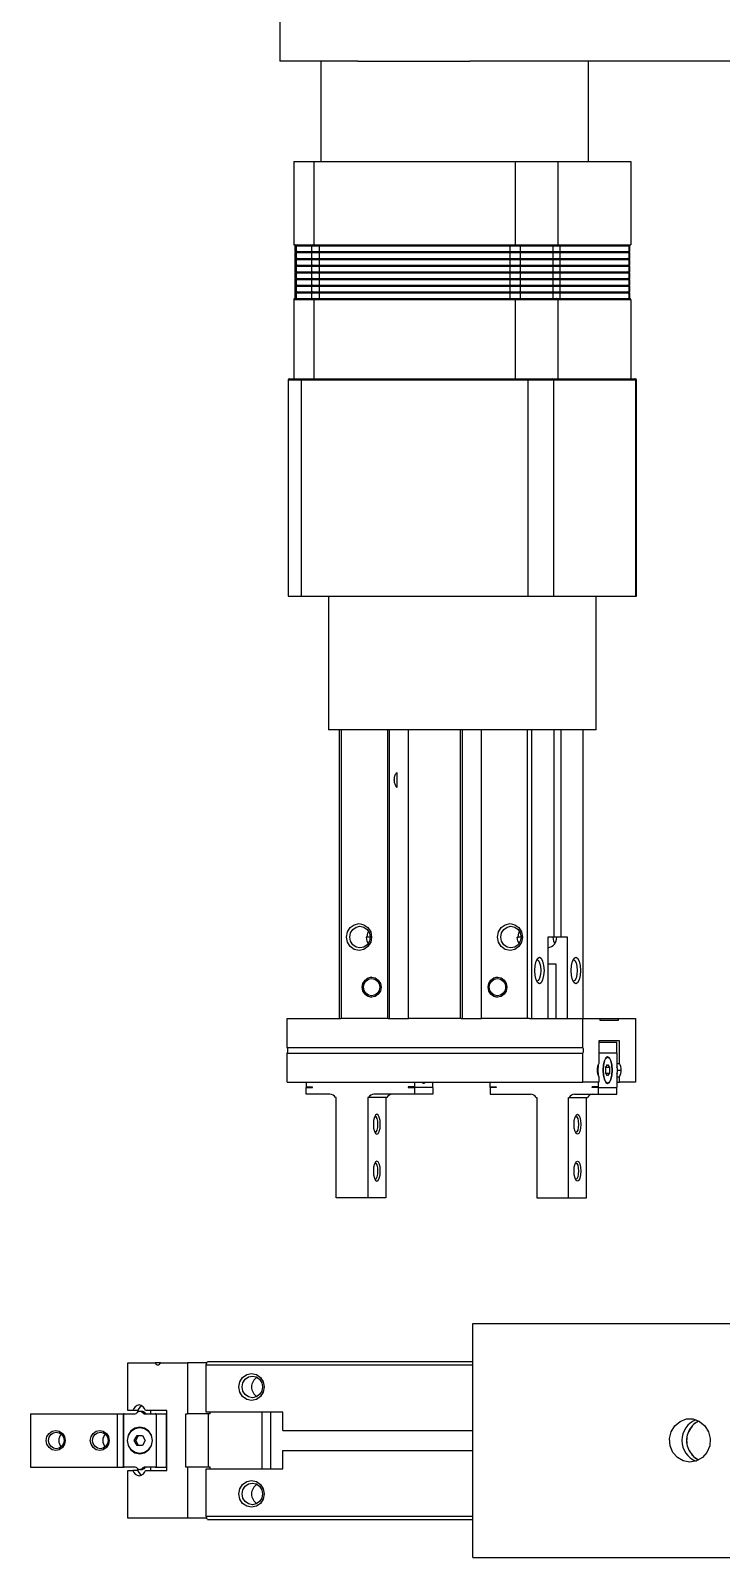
# Model space of a CAD drawing. Header units: millimetres. Extents: x 0 to 420, y 0 to 297.
# Drawn here: x 64.85 to 75.18, y 149.42 to 172.26 of the extents above; entities that cross this region are included whole.
import ezdxf

# ---------------------------------------------------------------- set-up
doc = ezdxf.new("R2010")
doc.units = ezdxf.units.MM

msp = doc.modelspace()

# ---------------------------------------------------------------- linework, layer by layer
at = {"color": 7, "linetype": 'Continuous', "lineweight": 25}
for p, q in [((68.571, 175.4), (68.571, 171.8)), ((69.74, 171.8), (68.571, 171.8)), ((69.186, 171.8), (69.186, 170.3)), ((69.74, 171.8), (71.413, 171.8)), ((82.182, 171.8), (71.413, 171.8)), ((73.186, 170.3), (73.186, 171.8)), ((68.781, 170.3), (68.781, 169.05)), ((68.781, 170.3), (69.081, 170.3)), ((69.081, 170.3), (69.081, 169.05)), ((69.081, 170.3), (70.112, 170.3)), ((70.112, 170.3), (70.931, 170.3)), ((70.931, 170.3), (72.09, 170.3)), ((72.09, 170.3), (72.09, 169.05)), ((72.09, 170.3), (72.73, 170.3)), ((72.73, 170.3), (72.73, 169.05)), ((72.73, 170.3), (73.82, 170.3)), ((73.82, 170.3), (73.82, 169.05)), ((68.781, 169.05), (69.081, 169.05)), ((68.797, 169.03), (68.797, 168.95)), ((69.046, 169.03), (68.816, 169.03)), ((68.816, 169.03), (68.816, 168.95)), ((69.159, 169.03), (69.046, 169.03)), ((69.046, 169.03), (69.046, 168.95)), ((69.081, 169.05), (72.09, 169.05)), ((72.012, 169.03), (69.159, 169.03)), ((69.159, 169.03), (69.159, 168.95)), ((72.165, 169.03), (72.012, 169.03)), ((72.012, 169.03), (72.012, 168.95)), ((72.09, 169.05), (72.73, 169.05)), ((72.165, 169.03), (72.165, 168.95)), ((72.655, 169.03), (72.165, 169.03)), ((72.655, 169.03), (72.655, 168.95)), ((72.759, 169.03), (72.655, 169.03)), ((72.73, 169.05), (73.82, 169.05)), ((72.759, 169.03), (72.759, 168.95)), ((73.791, 169.03), (72.759, 169.03)), ((73.791, 169.03), (73.791, 168.95)), ((73.803, 168.95), (73.803, 169.03)), ((68.797, 168.95), (68.816, 168.95)), ((68.797, 168.93), (68.797, 168.85)), ((68.797, 168.85), (68.816, 168.85)), ((68.797, 168.83), (68.797, 168.75)), ((68.816, 168.95), (69.046, 168.95)), ((69.046, 168.93), (68.816, 168.93)), ((68.816, 168.93), (68.816, 168.85)), ((68.816, 168.85), (69.046, 168.85)), ((69.046, 168.83), (68.816, 168.83)), ((68.816, 168.83), (68.816, 168.75)), ((69.046, 168.95), (69.159, 168.95)), ((69.046, 168.93), (69.046, 168.85)), ((69.159, 168.93), (69.046, 168.93)), ((69.046, 168.85), (69.159, 168.85)), ((69.046, 168.83), (69.046, 168.75)), ((69.159, 168.83), (69.046, 168.83)), ((69.159, 168.95), (72.012, 168.95)), ((72.012, 168.93), (69.159, 168.93)), ((69.159, 168.93), (69.159, 168.85)), ((69.159, 168.85), (72.012, 168.85)), ((69.159, 168.83), (69.159, 168.75)), ((72.012, 168.83), (69.159, 168.83)), ((72.012, 168.95), (72.165, 168.95)), ((72.012, 168.93), (72.012, 168.85)), ((72.165, 168.93), (72.012, 168.93)), ((72.012, 168.85), (72.165, 168.85)), ((72.012, 168.83), (72.012, 168.75)), ((72.165, 168.83), (72.012, 168.83)), ((72.165, 168.95), (72.655, 168.95)), ((72.655, 168.93), (72.165, 168.93)), ((72.165, 168.93), (72.165, 168.85)), ((72.165, 168.85), (72.655, 168.85)), ((72.165, 168.83), (72.165, 168.75)), ((72.655, 168.83), (72.165, 168.83)), ((72.655, 168.95), (72.759, 168.95)), ((72.655, 168.93), (72.655, 168.85)), ((72.759, 168.93), (72.655, 168.93)), ((72.655, 168.85), (72.759, 168.85)), ((72.655, 168.83), (72.655, 168.75)), ((72.759, 168.83), (72.655, 168.83)), ((72.759, 168.95), (73.791, 168.95)), ((72.759, 168.93), (72.759, 168.85)), ((73.791, 168.93), (72.759, 168.93)), ((72.759, 168.85), (73.791, 168.85)), ((72.759, 168.83), (72.759, 168.75)), ((73.791, 168.83), (72.759, 168.83)), ((73.791, 168.95), (73.803, 168.95)), ((73.791, 168.93), (73.791, 168.85)), ((73.791, 168.85), (73.803, 168.85)), ((73.791, 168.83), (73.791, 168.75)), ((73.803, 168.85), (73.803, 168.93)), ((73.803, 168.75), (73.803, 168.83)), ((68.797, 168.75), (68.816, 168.75)), ((68.797, 168.73), (68.797, 168.65)), ((68.797, 168.65), (68.816, 168.65)), ((68.797, 168.63), (68.797, 168.55)), ((68.797, 168.55), (68.816, 168.55)), ((68.797, 168.53), (68.797, 168.45)), ((68.816, 168.75), (69.046, 168.75)), ((69.046, 168.73), (68.816, 168.73)), ((68.816, 168.73), (68.816, 168.65)), ((68.816, 168.65), (69.046, 168.65)), ((69.046, 168.63), (68.816, 168.63)), ((68.816, 168.63), (68.816, 168.55)), ((68.816, 168.55), (69.046, 168.55)), ((69.046, 168.53), (68.816, 168.53)), ((68.816, 168.53), (68.816, 168.45)), ((69.046, 168.75), (69.159, 168.75)), ((69.159, 168.73), (69.046, 168.73)), ((69.046, 168.73), (69.046, 168.65)), ((69.046, 168.65), (69.159, 168.65)), ((69.159, 168.63), (69.046, 168.63)), ((69.046, 168.63), (69.046, 168.55)), ((69.046, 168.55), (69.159, 168.55)), ((69.159, 168.53), (69.046, 168.53)), ((69.046, 168.53), (69.046, 168.45)), ((69.159, 168.75), (72.012, 168.75)), ((72.012, 168.73), (69.159, 168.73)), ((69.159, 168.73), (69.159, 168.65)), ((69.159, 168.65), (72.012, 168.65)), ((69.159, 168.63), (69.159, 168.55)), ((72.012, 168.63), (69.159, 168.63)), ((69.159, 168.55), (72.012, 168.55)), ((72.012, 168.53), (69.159, 168.53)), ((69.159, 168.53), (69.159, 168.45)), ((72.012, 168.75), (72.165, 168.75)), ((72.165, 168.73), (72.012, 168.73)), ((72.012, 168.73), (72.012, 168.65)), ((72.012, 168.65), (72.165, 168.65)), ((72.012, 168.63), (72.012, 168.55)), ((72.165, 168.63), (72.012, 168.63)), ((72.012, 168.55), (72.165, 168.55)), ((72.165, 168.53), (72.012, 168.53)), ((72.012, 168.53), (72.012, 168.45)), ((72.165, 168.75), (72.655, 168.75)), ((72.655, 168.73), (72.165, 168.73)), ((72.165, 168.73), (72.165, 168.65)), ((72.165, 168.65), (72.655, 168.65)), ((72.655, 168.63), (72.165, 168.63)), ((72.165, 168.63), (72.165, 168.55)), ((72.165, 168.55), (72.655, 168.55)), ((72.655, 168.53), (72.165, 168.53)), ((72.165, 168.53), (72.165, 168.45)), ((72.655, 168.75), (72.759, 168.75)), ((72.655, 168.73), (72.655, 168.65)), ((72.759, 168.73), (72.655, 168.73)), ((72.655, 168.65), (72.759, 168.65)), ((72.655, 168.63), (72.655, 168.55)), ((72.759, 168.63), (72.655, 168.63)), ((72.655, 168.55), (72.759, 168.55)), ((72.655, 168.53), (72.655, 168.45)), ((72.759, 168.53), (72.655, 168.53)), ((72.759, 168.75), (73.791, 168.75)), ((72.759, 168.73), (72.759, 168.65)), ((73.791, 168.73), (72.759, 168.73)), ((72.759, 168.65), (73.791, 168.65)), ((72.759, 168.63), (72.759, 168.55)), ((73.791, 168.63), (72.759, 168.63)), ((72.759, 168.55), (73.791, 168.55)), ((72.759, 168.53), (72.759, 168.45)), ((73.791, 168.53), (72.759, 168.53)), ((73.791, 168.75), (73.803, 168.75)), ((73.791, 168.73), (73.791, 168.65)), ((73.791, 168.65), (73.803, 168.65)), ((73.791, 168.63), (73.791, 168.55)), ((73.791, 168.55), (73.803, 168.55)), ((73.791, 168.53), (73.791, 168.45)), ((73.803, 168.65), (73.803, 168.73)), ((73.803, 168.55), (73.803, 168.63)), ((73.803, 168.45), (73.803, 168.53)), ((68.797, 168.45), (68.816, 168.45)), ((68.797, 168.43), (68.797, 168.35)), ((68.797, 168.35), (68.816, 168.35)), ((68.797, 168.33), (68.797, 168.25)), ((68.816, 168.45), (69.046, 168.45)), ((69.046, 168.43), (68.816, 168.43)), ((68.816, 168.43), (68.816, 168.35)), ((68.816, 168.35), (69.046, 168.35)), ((69.046, 168.33), (68.816, 168.33)), ((68.816, 168.33), (68.816, 168.25)), ((69.046, 168.45), (69.159, 168.45)), ((69.046, 168.43), (69.046, 168.35)), ((69.159, 168.43), (69.046, 168.43)), ((69.046, 168.35), (69.159, 168.35)), ((69.046, 168.33), (69.046, 168.25)), ((69.159, 168.33), (69.046, 168.33)), ((69.159, 168.45), (72.012, 168.45)), ((69.159, 168.43), (69.159, 168.35)), ((72.012, 168.43), (69.159, 168.43)), ((69.159, 168.35), (72.012, 168.35)), ((72.012, 168.33), (69.159, 168.33)), ((69.159, 168.33), (69.159, 168.25)), ((72.012, 168.45), (72.165, 168.45)), ((72.012, 168.43), (72.012, 168.35)), ((72.165, 168.43), (72.012, 168.43)), ((72.012, 168.35), (72.165, 168.35)), ((72.012, 168.33), (72.012, 168.25)), ((72.165, 168.33), (72.012, 168.33)), ((72.165, 168.45), (72.655, 168.45)), ((72.655, 168.43), (72.165, 168.43)), ((72.165, 168.43), (72.165, 168.35)), ((72.165, 168.35), (72.655, 168.35)), ((72.165, 168.33), (72.165, 168.25)), ((72.655, 168.33), (72.165, 168.33)), ((72.655, 168.45), (72.759, 168.45)), ((72.655, 168.43), (72.655, 168.35)), ((72.759, 168.43), (72.655, 168.43)), ((72.655, 168.35), (72.759, 168.35)), ((72.655, 168.33), (72.655, 168.25)), ((72.759, 168.33), (72.655, 168.33)), ((72.759, 168.45), (73.791, 168.45)), ((72.759, 168.43), (72.759, 168.35)), ((73.791, 168.43), (72.759, 168.43)), ((72.759, 168.35), (73.791, 168.35)), ((72.759, 168.33), (72.759, 168.25)), ((73.791, 168.33), (72.759, 168.33)), ((73.791, 168.45), (73.803, 168.45)), ((73.791, 168.43), (73.791, 168.35)), ((73.791, 168.35), (73.803, 168.35)), ((73.791, 168.33), (73.791, 168.25)), ((73.803, 168.35), (73.803, 168.43)), ((73.803, 168.25), (73.803, 168.33)), ((69.081, 168.23), (68.781, 168.23)), ((68.781, 168.23), (68.781, 167.05)), ((68.797, 168.25), (68.816, 168.25)), ((68.816, 168.25), (69.046, 168.25)), ((69.046, 168.25), (69.159, 168.25)), ((72.09, 168.23), (69.081, 168.23)), ((69.081, 168.23), (69.081, 167.05)), ((69.159, 168.25), (72.012, 168.25)), ((72.012, 168.25), (72.165, 168.25)), ((72.73, 168.23), (72.09, 168.23)), ((72.09, 168.23), (72.09, 167.05)), ((72.165, 168.25), (72.655, 168.25)), ((72.655, 168.25), (72.759, 168.25)), ((72.73, 168.23), (72.73, 167.05)), ((73.82, 168.23), (72.73, 168.23)), ((72.759, 168.25), (73.791, 168.25)), ((73.791, 168.25), (73.803, 168.25)), ((73.82, 168.23), (73.82, 167.05)), ((68.695, 167.03), (68.695, 163.8)), ((68.715, 167.05), (68.9, 167.05)), ((68.893, 167.03), (68.893, 163.8)), ((72.278, 167.03), (68.893, 167.03)), ((68.9, 167.05), (69.069, 167.05)), ((69.069, 167.05), (69.081, 167.05)), ((69.081, 167.05), (72.09, 167.05)), ((72.09, 167.05), (72.116, 167.05)), ((72.116, 167.05), (72.285, 167.05)), ((72.278, 167.03), (72.278, 163.8)), ((72.662, 167.03), (72.278, 167.03)), ((72.285, 167.05), (72.643, 167.05)), ((72.643, 167.05), (72.705, 167.05)), ((72.662, 167.03), (72.662, 163.8)), ((73.888, 167.03), (72.662, 167.03)), ((72.705, 167.05), (72.73, 167.05)), ((72.73, 167.05), (73.82, 167.05)), ((73.82, 167.05), (73.869, 167.05)), ((73.869, 167.05), (73.886, 167.05)), ((73.888, 167.03), (73.888, 163.8)), ((73.906, 163.8), (73.906, 167.03)), ((68.695, 163.8), (68.893, 163.8)), ((68.893, 163.8), (72.278, 163.8)), ((69.3, 163.8), (69.3, 161.8)), ((72.278, 163.8), (72.662, 163.8)), ((72.662, 163.8), (73.888, 163.8)), ((73.3, 161.8), (73.3, 163.8)), ((73.888, 163.8), (73.906, 163.8)), ((73.212, 161.8), (69.3, 161.8)), ((69.464, 157.48), (69.464, 161.8)), ((69.494, 157.48), (69.494, 161.8)), ((70.185, 157.48), (70.185, 161.8)), ((70.212, 157.48), (70.212, 161.8)), ((70.495, 157.48), (70.495, 161.8)), ((71.276, 157.48), (71.276, 161.8)), ((71.303, 157.48), (71.303, 161.8)), ((71.586, 157.48), (71.586, 161.8)), ((72.277, 157.48), (72.277, 161.8)), ((72.341, 157.48), (72.341, 161.8)), ((72.675, 158.7), (72.675, 161.8)), ((72.777, 158.7), (72.777, 161.8)), ((73.11, 157.48), (73.11, 161.8)), ((73.3, 161.8), (73.212, 161.8)), ((70.321, 161.163), (70.321, 160.937)), ((69.877, 158.7), (69.862, 158.7)), ((69.923, 158.7), (69.877, 158.7)), ((72.119, 158.7), (72.134, 158.7)), ((72.179, 158.7), (72.134, 158.7)), ((72.675, 158.7), (72.581, 158.7)), ((72.581, 158.7), (72.581, 157.48)), ((72.777, 158.7), (72.675, 158.7)), ((72.871, 158.7), (72.777, 158.7)), ((72.871, 157.48), (72.871, 158.7)), ((72.581, 158.3), (72.701, 158.3)), ((72.701, 158.3), (72.701, 157.48)), ((68.683, 157.047), (68.683, 157.48)), ((68.683, 157.48), (69.482, 157.48)), ((69.494, 157.48), (69.482, 157.48)), ((70.185, 157.48), (69.494, 157.48)), ((70.192, 157.48), (70.185, 157.48)), ((70.192, 157.48), (70.495, 157.48)), ((71.276, 157.48), (70.495, 157.48)), ((71.283, 157.48), (71.276, 157.48)), ((71.283, 157.48), (71.586, 157.48)), ((72.277, 157.48), (71.586, 157.48)), ((72.303, 157.48), (72.277, 157.48)), ((72.303, 157.48), (73.102, 157.48)), ((73.102, 157.047), (73.102, 157.48)), ((73.102, 157.48), (73.361, 157.48)), ((73.361, 157.45), (73.361, 157.48)), ((73.361, 157.48), (73.633, 157.48)), ((73.633, 157.45), (73.361, 157.45)), ((73.633, 157.48), (73.633, 157.45)), ((73.633, 157.48), (73.892, 157.48)), ((73.892, 157.48), (73.892, 156.53)), ((73.65, 157.15), (73.344, 157.15)), ((73.344, 157.15), (73.344, 156.811)), ((73.344, 157.13), (73.61, 157.13)), ((73.61, 156.97), (73.61, 157.13)), ((73.65, 156.811), (73.65, 157.15)), ((68.683, 157.047), (73.102, 157.047)), ((68.683, 156.53), (68.683, 156.962)), ((68.683, 156.962), (73.102, 156.962)), ((73.102, 156.53), (73.102, 156.962)), ((73.344, 156.97), (73.61, 156.97)), ((73.473, 156.905), (73.458, 156.905)), ((73.61, 156.957), (73.61, 156.781)), ((73.337, 156.781), (73.337, 156.801)), ((73.448, 156.753), (73.473, 156.796)), ((73.448, 156.666), (73.448, 156.753)), ((73.448, 156.753), (73.499, 156.753)), ((73.473, 156.623), (73.448, 156.666)), ((73.448, 156.666), (73.499, 156.666)), ((73.473, 156.796), (73.499, 156.753)), ((73.499, 156.666), (73.473, 156.623)), ((73.499, 156.753), (73.499, 156.666)), ((73.61, 156.811), (73.65, 156.811)), ((73.621, 156.71), (73.678, 156.71)), ((68.683, 156.53), (73.102, 156.53)), ((68.965, 156.53), (68.965, 156.462)), ((68.965, 156.462), (69.059, 156.462)), ((68.965, 156.35), (68.965, 156.45)), ((68.965, 156.45), (69.059, 156.45)), ((69.059, 156.45), (69.059, 156.462)), ((70.587, 156.462), (70.493, 156.462)), ((70.493, 156.462), (70.493, 156.45)), ((70.493, 156.45), (70.587, 156.45)), ((70.587, 156.53), (70.587, 156.462)), ((70.587, 156.45), (70.587, 156.35)), ((70.859, 156.45), (70.587, 156.45)), ((70.708, 156.515), (70.723, 156.515)), ((70.859, 156.462), (70.859, 156.53)), ((70.859, 156.45), (70.859, 156.35)), ((71.715, 156.462), (71.715, 156.53)), ((71.715, 156.462), (71.809, 156.462)), ((71.715, 156.45), (71.715, 156.35)), ((71.809, 156.45), (71.715, 156.45)), ((71.809, 156.462), (71.809, 156.45)), ((73.344, 156.53), (73.102, 156.53)), ((73.337, 156.462), (73.243, 156.462)), ((73.243, 156.45), (73.243, 156.462)), ((73.337, 156.45), (73.243, 156.45)), ((73.337, 156.618), (73.337, 156.639)), ((73.337, 156.462), (73.337, 156.53)), ((73.337, 156.35), (73.337, 156.45)), ((73.337, 156.45), (73.61, 156.45)), ((73.344, 156.609), (73.344, 156.53)), ((73.458, 156.515), (73.473, 156.515)), ((73.61, 156.639), (73.61, 156.462)), ((73.61, 156.609), (73.65, 156.609)), ((73.61, 156.53), (73.65, 156.53)), ((73.61, 156.35), (73.61, 156.45)), ((73.65, 156.53), (73.65, 156.609)), ((73.892, 156.53), (73.65, 156.53)), ((69.322, 156.35), (68.965, 156.35)), ((69.416, 156.3), (69.404, 156.3)), ((69.416, 154.8), (69.416, 156.3)), ((69.899, 156.3), (69.886, 156.3)), ((69.886, 156.3), (69.886, 154.8)), ((70.171, 156.3), (69.899, 156.3)), ((70.587, 156.35), (69.98, 156.35)), ((70.159, 156.3), (70.159, 154.8)), ((70.859, 156.35), (70.587, 156.35)), ((71.715, 156.35), (72.322, 156.35)), ((72.403, 156.3), (72.416, 156.3)), ((72.416, 156.3), (72.416, 154.8)), ((72.886, 156.3), (72.899, 156.3)), ((72.886, 154.8), (72.886, 156.3)), ((72.899, 156.3), (73.171, 156.3)), ((72.98, 156.35), (73.337, 156.35)), ((73.158, 154.8), (73.158, 156.3)), ((73.337, 156.35), (73.61, 156.35)), ((69.886, 154.8), (69.416, 154.8)), ((70.159, 154.8), (69.886, 154.8)), ((72.416, 154.8), (72.886, 154.8)), ((72.886, 154.8), (73.158, 154.8)), ((71.459, 149.421), (71.459, 152.921)), ((71.459, 152.921), (75.691, 152.921)), ((66.3, 151.621), (66.3, 152.331)), ((66.3, 152.331), (66.706, 152.331)), ((66.786, 152.331), (66.706, 152.331)), ((66.786, 152.331), (67.193, 152.331)), ((67.193, 152.331), (67.193, 151.571)), ((67.482, 152.331), (67.193, 152.331)), ((67.472, 152.301), (67.482, 152.331)), ((67.482, 152.331), (67.489, 152.351)), ((67.489, 152.351), (71.459, 152.351)), ((67.472, 151.596), (67.472, 152.301)), ((67.472, 152.301), (71.459, 152.301)), ((64.845, 151.571), (64.845, 150.771)), ((64.845, 151.571), (66.139, 151.571)), ((66.139, 151.571), (66.139, 150.771)), ((66.139, 151.571), (66.233, 151.571)), ((66.233, 151.571), (66.233, 150.771)), ((66.233, 151.571), (66.245, 151.571)), ((66.233, 150.784), (66.233, 151.559)), ((66.245, 151.571), (66.411, 151.571)), ((66.374, 151.621), (66.3, 151.621)), ((66.449, 151.621), (66.374, 151.621)), ((66.512, 151.604), (66.478, 151.604)), ((66.522, 151.582), (66.556, 151.582)), ((66.544, 151.571), (66.71, 151.571)), ((66.883, 151.621), (66.564, 151.621)), ((66.71, 151.571), (66.722, 151.571)), ((66.722, 151.571), (66.722, 150.771)), ((66.722, 151.571), (66.872, 151.571)), ((66.872, 151.571), (66.872, 150.771)), ((66.872, 151.571), (66.883, 151.571)), ((66.883, 150.721), (66.883, 151.621)), ((67.165, 150.771), (67.165, 151.571)), ((67.165, 151.571), (67.193, 151.571)), ((67.533, 151.571), (67.193, 151.571)), ((68.619, 151.596), (67.472, 151.596)), ((67.505, 150.771), (67.505, 151.571)), ((67.533, 151.571), (67.533, 151.596)), ((68.305, 151.596), (68.305, 150.746)), ((68.437, 150.746), (68.437, 151.596)), ((68.619, 151.321), (68.619, 151.596)), ((65.931, 151.132), (65.931, 151.211)), ((66.396, 151.171), (66.437, 151.246)), ((66.418, 151.171), (66.459, 151.246)), ((66.437, 151.246), (66.518, 151.246)), ((66.44, 151.362), (66.487, 151.371)), ((66.496, 151.366), (66.478, 151.366)), ((66.496, 151.366), (66.534, 151.362)), ((66.518, 151.246), (66.559, 151.171)), ((68.619, 151.321), (71.459, 151.321)), ((66.437, 151.096), (66.396, 151.171)), ((66.418, 151.171), (66.396, 151.171)), ((66.459, 151.096), (66.418, 151.171)), ((66.518, 151.096), (66.437, 151.096)), ((66.487, 150.971), (66.44, 150.98)), ((66.478, 150.976), (66.496, 150.976)), ((66.534, 150.98), (66.496, 150.976)), ((66.559, 151.171), (66.518, 151.096)), ((68.619, 150.746), (68.619, 151.021)), ((68.619, 151.021), (71.459, 151.021)), ((64.845, 150.771), (66.139, 150.771)), ((66.139, 150.771), (66.233, 150.771)), ((66.233, 150.771), (66.245, 150.771)), ((66.411, 150.771), (66.245, 150.771)), ((66.3, 150.011), (66.3, 150.721)), ((66.3, 150.721), (66.374, 150.721)), ((66.449, 150.721), (66.374, 150.721)), ((66.478, 150.739), (66.512, 150.739)), ((66.522, 150.76), (66.556, 150.76)), ((66.71, 150.771), (66.544, 150.771)), ((66.564, 150.721), (66.883, 150.721)), ((66.71, 150.771), (66.722, 150.771)), ((66.722, 150.771), (66.872, 150.771)), ((66.872, 150.771), (66.883, 150.771)), ((67.193, 150.771), (67.165, 150.771)), ((67.533, 150.771), (67.193, 150.771)), ((67.193, 150.771), (67.193, 150.011)), ((67.472, 150.041), (67.472, 150.746)), ((67.472, 150.746), (68.619, 150.746)), ((67.533, 150.746), (67.533, 150.771)), ((67.482, 150.011), (67.472, 150.041)), ((67.472, 150.041), (71.459, 150.041)), ((67.193, 150.011), (66.3, 150.011)), ((67.482, 150.011), (67.193, 150.011)), ((67.489, 149.991), (67.482, 150.011)), ((67.489, 149.991), (71.459, 149.991)), ((71.459, 149.421), (75.691, 149.421))]:
    msp.add_line(p, q, dxfattribs=at)
at = {"color": 8, "linetype": 'Continuous', "lineweight": 25}
for p, q in [((68.816, 169.03), (68.797, 169.03)), ((73.803, 169.03), (73.791, 169.03)), ((68.816, 168.93), (68.797, 168.93)), ((68.816, 168.83), (68.797, 168.83)), ((73.803, 168.93), (73.791, 168.93)), ((73.803, 168.83), (73.791, 168.83)), ((68.816, 168.73), (68.797, 168.73)), ((68.816, 168.63), (68.797, 168.63)), ((68.816, 168.53), (68.797, 168.53)), ((73.803, 168.73), (73.791, 168.73)), ((73.803, 168.63), (73.791, 168.63)), ((73.803, 168.53), (73.791, 168.53)), ((68.816, 168.43), (68.797, 168.43)), ((68.816, 168.33), (68.797, 168.33)), ((73.803, 168.43), (73.791, 168.43)), ((73.803, 168.33), (73.791, 168.33)), ((68.893, 167.03), (68.695, 167.03)), ((73.906, 167.03), (73.888, 167.03)), ((73.334, 156.757), (73.322, 156.757)), ((73.334, 156.662), (73.322, 156.662)), ((73.337, 156.781), (73.328, 156.781)), ((73.337, 156.639), (73.328, 156.639))]:
    msp.add_line(p, q, dxfattribs=at)
at = {"color": 7, "linetype": 'Continuous', "lineweight": 25, "flags": 128}
for points in [[(69.159, 169.03), (69.159, 169.034), (69.159, 169.037), (69.16, 169.041), (69.161, 169.044), (69.162, 169.046), (69.163, 169.048), (69.164, 169.049), (69.166, 169.05)], [(72.012, 169.03), (72.012, 169.034), (72.013, 169.037), (72.013, 169.041), (72.014, 169.044), (72.015, 169.046), (72.016, 169.048), (72.018, 169.049), (72.019, 169.05)], [(72.165, 169.03), (72.165, 169.034), (72.164, 169.037), (72.164, 169.041), (72.163, 169.044), (72.161, 169.046), (72.16, 169.048), (72.158, 169.049), (72.157, 169.05)], [(72.655, 169.03), (72.655, 169.034), (72.655, 169.037), (72.654, 169.041), (72.653, 169.044), (72.652, 169.046), (72.65, 169.048), (72.648, 169.049), (72.647, 169.05)], [(69.159, 168.93), (69.159, 168.934), (69.159, 168.937), (69.16, 168.941), (69.161, 168.944), (69.162, 168.946), (69.163, 168.948), (69.164, 168.949), (69.166, 168.95)], [(69.159, 168.83), (69.159, 168.834), (69.159, 168.837), (69.16, 168.841), (69.161, 168.844), (69.162, 168.846), (69.163, 168.848), (69.164, 168.849), (69.166, 168.85)], [(72.012, 168.93), (72.012, 168.934), (72.013, 168.937), (72.013, 168.941), (72.014, 168.944), (72.015, 168.946), (72.016, 168.948), (72.018, 168.949), (72.019, 168.95)], [(72.012, 168.83), (72.012, 168.834), (72.013, 168.837), (72.013, 168.841), (72.014, 168.844), (72.015, 168.846), (72.016, 168.848), (72.018, 168.849), (72.019, 168.85)], [(72.165, 168.93), (72.165, 168.934), (72.164, 168.937), (72.164, 168.941), (72.163, 168.944), (72.161, 168.946), (72.16, 168.948), (72.158, 168.949), (72.157, 168.95)], [(72.165, 168.83), (72.165, 168.834), (72.164, 168.837), (72.164, 168.841), (72.163, 168.844), (72.161, 168.846), (72.16, 168.848), (72.158, 168.849), (72.157, 168.85)], [(72.655, 168.93), (72.655, 168.934), (72.655, 168.937), (72.654, 168.941), (72.653, 168.944), (72.652, 168.946), (72.65, 168.948), (72.648, 168.949), (72.647, 168.95)], [(72.655, 168.83), (72.655, 168.834), (72.655, 168.837), (72.654, 168.841), (72.653, 168.844), (72.652, 168.846), (72.65, 168.848), (72.648, 168.849), (72.647, 168.85)], [(69.159, 168.73), (69.159, 168.734), (69.159, 168.737), (69.16, 168.741), (69.161, 168.744), (69.162, 168.746), (69.163, 168.748), (69.164, 168.749), (69.166, 168.75)], [(69.159, 168.63), (69.159, 168.634), (69.159, 168.637), (69.16, 168.641), (69.161, 168.644), (69.162, 168.646), (69.163, 168.648), (69.164, 168.649), (69.166, 168.65)], [(69.159, 168.53), (69.159, 168.534), (69.159, 168.537), (69.16, 168.541), (69.161, 168.544), (69.162, 168.546), (69.163, 168.548), (69.164, 168.549), (69.166, 168.55)], [(72.012, 168.73), (72.012, 168.734), (72.013, 168.737), (72.013, 168.741), (72.014, 168.744), (72.015, 168.746), (72.016, 168.748), (72.018, 168.749), (72.019, 168.75)], [(72.012, 168.63), (72.012, 168.634), (72.013, 168.637), (72.013, 168.641), (72.014, 168.644), (72.015, 168.646), (72.016, 168.648), (72.018, 168.649), (72.019, 168.65)], [(72.012, 168.53), (72.012, 168.534), (72.013, 168.537), (72.013, 168.541), (72.014, 168.544), (72.015, 168.546), (72.016, 168.548), (72.018, 168.549), (72.019, 168.55)], [(72.165, 168.73), (72.165, 168.734), (72.164, 168.737), (72.164, 168.741), (72.163, 168.744), (72.161, 168.746), (72.16, 168.748), (72.158, 168.749), (72.157, 168.75)], [(72.165, 168.63), (72.165, 168.634), (72.164, 168.637), (72.164, 168.641), (72.163, 168.644), (72.161, 168.646), (72.16, 168.648), (72.158, 168.649), (72.157, 168.65)], [(72.165, 168.53), (72.165, 168.534), (72.164, 168.537), (72.164, 168.541), (72.163, 168.544), (72.161, 168.546), (72.16, 168.548), (72.158, 168.549), (72.157, 168.55)], [(72.655, 168.73), (72.655, 168.734), (72.655, 168.737), (72.654, 168.741), (72.653, 168.744), (72.652, 168.746), (72.65, 168.748), (72.648, 168.749), (72.647, 168.75)], [(72.655, 168.63), (72.655, 168.634), (72.655, 168.637), (72.654, 168.641), (72.653, 168.644), (72.652, 168.646), (72.65, 168.648), (72.648, 168.649), (72.647, 168.65)], [(72.655, 168.53), (72.655, 168.534), (72.655, 168.537), (72.654, 168.541), (72.653, 168.544), (72.652, 168.546), (72.65, 168.548), (72.648, 168.549), (72.647, 168.55)], [(69.159, 168.43), (69.159, 168.434), (69.159, 168.437), (69.16, 168.441), (69.161, 168.444), (69.162, 168.446), (69.163, 168.448), (69.164, 168.449), (69.166, 168.45)], [(69.159, 168.33), (69.159, 168.334), (69.159, 168.337), (69.16, 168.341), (69.161, 168.344), (69.162, 168.346), (69.163, 168.348), (69.164, 168.349), (69.166, 168.35)], [(72.012, 168.43), (72.012, 168.434), (72.013, 168.437), (72.013, 168.441), (72.014, 168.444), (72.015, 168.446), (72.016, 168.448), (72.018, 168.449), (72.019, 168.45)], [(72.012, 168.33), (72.012, 168.334), (72.013, 168.337), (72.013, 168.341), (72.014, 168.344), (72.015, 168.346), (72.016, 168.348), (72.018, 168.349), (72.019, 168.35)], [(72.165, 168.43), (72.165, 168.434), (72.164, 168.437), (72.164, 168.441), (72.163, 168.444), (72.161, 168.446), (72.16, 168.448), (72.158, 168.449), (72.157, 168.45)], [(72.165, 168.33), (72.165, 168.334), (72.164, 168.337), (72.164, 168.341), (72.163, 168.344), (72.161, 168.346), (72.16, 168.348), (72.158, 168.349), (72.157, 168.35)], [(72.655, 168.43), (72.655, 168.434), (72.655, 168.437), (72.654, 168.441), (72.653, 168.444), (72.652, 168.446), (72.65, 168.448), (72.648, 168.449), (72.647, 168.45)], [(72.655, 168.33), (72.655, 168.334), (72.655, 168.337), (72.654, 168.341), (72.653, 168.344), (72.652, 168.346), (72.65, 168.348), (72.648, 168.349), (72.647, 168.35)], [(68.893, 167.03), (68.893, 167.034), (68.894, 167.037), (68.894, 167.041), (68.895, 167.044), (68.896, 167.046), (68.897, 167.048), (68.899, 167.049), (68.9, 167.05)], [(72.278, 167.03), (72.278, 167.034), (72.279, 167.037), (72.279, 167.041), (72.28, 167.044), (72.281, 167.046), (72.282, 167.048), (72.284, 167.049), (72.285, 167.05)], [(69.945, 158.7), (69.931, 158.623), (69.89, 158.558), (69.829, 158.515), (69.757, 158.5), (69.685, 158.515), (69.624, 158.558), (69.584, 158.623), (69.569, 158.7), (69.584, 158.776), (69.624, 158.841), (69.685, 158.884), (69.757, 158.9), (69.829, 158.884), (69.89, 158.841), (69.931, 158.776), (69.945, 158.7)], [(69.923, 158.7), (69.911, 158.638), (69.878, 158.585), (69.829, 158.55), (69.77, 158.538), (69.712, 158.55), (69.662, 158.585), (69.629, 158.638), (69.618, 158.7), (69.629, 158.762), (69.662, 158.814), (69.712, 158.849), (69.77, 158.862), (69.829, 158.849), (69.878, 158.814), (69.911, 158.762), (69.923, 158.7)], [(69.877, 158.7), (69.889, 158.762), (69.9, 158.785)], [(72.202, 158.7), (72.188, 158.623), (72.147, 158.558), (72.086, 158.515), (72.014, 158.5), (71.942, 158.515), (71.881, 158.558), (71.84, 158.623), (71.826, 158.7), (71.84, 158.776), (71.881, 158.841), (71.942, 158.884), (72.014, 158.9), (72.086, 158.884), (72.147, 158.841), (72.188, 158.776), (72.202, 158.7)], [(72.179, 158.7), (72.168, 158.638), (72.135, 158.585), (72.085, 158.55), (72.027, 158.538), (71.969, 158.55), (71.919, 158.585), (71.886, 158.638), (71.875, 158.7), (71.886, 158.762), (71.919, 158.814), (71.969, 158.849), (72.027, 158.862), (72.085, 158.849), (72.135, 158.814), (72.168, 158.762), (72.179, 158.7)], [(72.134, 158.7), (72.145, 158.762), (72.157, 158.785)], [(69.862, 158.7), (69.873, 158.638), (69.892, 158.603)], [(72.149, 158.603), (72.13, 158.638), (72.119, 158.7)], [(72.652, 158.7), (72.663, 158.638), (72.682, 158.603)], [(72.454, 158.4), (72.48, 158.384), (72.502, 158.341), (72.517, 158.276), (72.522, 158.2), (72.517, 158.123), (72.502, 158.058), (72.48, 158.015), (72.454, 158), (72.428, 158.015), (72.406, 158.058), (72.391, 158.123), (72.386, 158.2), (72.391, 158.276), (72.406, 158.341), (72.428, 158.384), (72.454, 158.4)], [(72.414, 158.361), (72.418, 158.362), (72.439, 158.349), (72.457, 158.314), (72.469, 158.262), (72.473, 158.2), (72.469, 158.138), (72.457, 158.085), (72.439, 158.05), (72.418, 158.038), (72.414, 158.038)], [(72.998, 158.4), (73.024, 158.384), (73.046, 158.341), (73.061, 158.276), (73.066, 158.2), (73.061, 158.123), (73.046, 158.058), (73.024, 158.015), (72.998, 158), (72.972, 158.015), (72.95, 158.058), (72.935, 158.123), (72.93, 158.2), (72.935, 158.276), (72.95, 158.341), (72.972, 158.384), (72.998, 158.4)], [(72.958, 158.361), (72.962, 158.362), (72.984, 158.349), (73.001, 158.314), (73.013, 158.262), (73.018, 158.2), (73.013, 158.138), (73.001, 158.085), (72.984, 158.05), (72.962, 158.038), (72.958, 158.038)], [(69.945, 157.8), (69.891, 157.811), (69.846, 157.844), (69.815, 157.892), (69.804, 157.95), (69.815, 158.007), (69.846, 158.056), (69.891, 158.088), (69.945, 158.1), (69.999, 158.088), (70.045, 158.056), (70.076, 158.007), (70.086, 157.95), (70.076, 157.892), (70.045, 157.844), (69.999, 157.811), (69.945, 157.8)], [(69.945, 157.82), (69.899, 157.83), (69.859, 157.858), (69.832, 157.9), (69.823, 157.95), (69.832, 157.999), (69.859, 158.042), (69.899, 158.07), (69.945, 158.08), (69.992, 158.07), (70.032, 158.042), (70.058, 157.999), (70.068, 157.95), (70.058, 157.9), (70.032, 157.858), (69.992, 157.83), (69.945, 157.82)], [(71.826, 157.8), (71.772, 157.811), (71.726, 157.844), (71.696, 157.892), (71.685, 157.95), (71.696, 158.007), (71.726, 158.056), (71.772, 158.088), (71.826, 158.1), (71.88, 158.088), (71.926, 158.056), (71.956, 158.007), (71.967, 157.95), (71.956, 157.892), (71.926, 157.844), (71.88, 157.811), (71.826, 157.8)], [(71.826, 157.82), (71.779, 157.83), (71.74, 157.858), (71.713, 157.9), (71.704, 157.95), (71.713, 157.999), (71.74, 158.042), (71.779, 158.07), (71.826, 158.08), (71.873, 158.07), (71.912, 158.042), (71.939, 157.999), (71.948, 157.95), (71.939, 157.9), (71.912, 157.858), (71.873, 157.83), (71.826, 157.82)], [(73.542, 156.71), (73.536, 156.786), (73.522, 156.851), (73.499, 156.894), (73.473, 156.91), (73.447, 156.894), (73.425, 156.851), (73.411, 156.786), (73.405, 156.71), (73.411, 156.633), (73.425, 156.568), (73.447, 156.525), (73.473, 156.51), (73.499, 156.525), (73.522, 156.568), (73.536, 156.633), (73.542, 156.71)], [(73.54, 156.71), (73.535, 156.635), (73.52, 156.572), (73.499, 156.53), (73.473, 156.515), (73.448, 156.53), (73.427, 156.572), (73.412, 156.635), (73.407, 156.71), (73.412, 156.784), (73.427, 156.848), (73.448, 156.89), (73.473, 156.905), (73.499, 156.89), (73.52, 156.848), (73.535, 156.784), (73.54, 156.71)], [(73.605, 156.97), (73.606, 156.969), (73.607, 156.969), (73.608, 156.968), (73.608, 156.966), (73.609, 156.964), (73.609, 156.962), (73.609, 156.96), (73.61, 156.957)], [(68.965, 156.462), (68.965, 156.46), (68.965, 156.457), (68.966, 156.455), (68.966, 156.453), (68.967, 156.452), (68.967, 156.451), (68.968, 156.45), (68.969, 156.45)], [(70.493, 156.462), (70.493, 156.46), (70.493, 156.457), (70.494, 156.455), (70.494, 156.453), (70.495, 156.452), (70.495, 156.451), (70.496, 156.45), (70.497, 156.45)], [(70.587, 156.462), (70.587, 156.46), (70.587, 156.457), (70.588, 156.455), (70.588, 156.453), (70.589, 156.452), (70.59, 156.451), (70.59, 156.45), (70.591, 156.45)], [(70.753, 156.53), (70.749, 156.525), (70.723, 156.51), (70.697, 156.525), (70.693, 156.53)], [(70.697, 156.53), (70.698, 156.53), (70.723, 156.515), (70.748, 156.53), (70.749, 156.53)], [(70.855, 156.45), (70.856, 156.45), (70.856, 156.451), (70.857, 156.452), (70.858, 156.453), (70.858, 156.455), (70.859, 156.457), (70.859, 156.46), (70.859, 156.462)], [(71.72, 156.45), (71.719, 156.45), (71.718, 156.451), (71.717, 156.452), (71.717, 156.453), (71.716, 156.455), (71.716, 156.457), (71.715, 156.46), (71.715, 156.462)], [(73.248, 156.45), (73.247, 156.45), (73.246, 156.451), (73.245, 156.452), (73.245, 156.453), (73.244, 156.455), (73.244, 156.457), (73.243, 156.46), (73.243, 156.462)], [(73.342, 156.45), (73.341, 156.45), (73.34, 156.451), (73.339, 156.452), (73.339, 156.453), (73.338, 156.455), (73.338, 156.457), (73.337, 156.46), (73.337, 156.462)], [(73.61, 156.462), (73.609, 156.46), (73.609, 156.457), (73.609, 156.455), (73.608, 156.453), (73.608, 156.452), (73.607, 156.451), (73.606, 156.45), (73.605, 156.45)], [(69.971, 155.9), (69.975, 155.842), (69.986, 155.794), (70.003, 155.761), (70.022, 155.75), (70.042, 155.761), (70.059, 155.794), (70.07, 155.842), (70.074, 155.9), (70.07, 155.957), (70.059, 156.006), (70.042, 156.038), (70.022, 156.05), (70.003, 156.038), (69.986, 156.006), (69.975, 155.957), (69.971, 155.9)], [(69.993, 155.777), (69.997, 155.777), (70.013, 155.786), (70.027, 155.813), (70.036, 155.853), (70.039, 155.9), (70.036, 155.947), (70.027, 155.987), (70.013, 156.013), (69.997, 156.023), (69.993, 156.022)], [(73.073, 155.9), (73.069, 155.842), (73.058, 155.794), (73.042, 155.761), (73.022, 155.75), (73.003, 155.761), (72.986, 155.794), (72.975, 155.842), (72.971, 155.9), (72.975, 155.957), (72.986, 156.006), (73.003, 156.038), (73.022, 156.05), (73.042, 156.038), (73.058, 156.006), (73.069, 155.957), (73.073, 155.9)], [(72.993, 156.022), (72.997, 156.023), (73.013, 156.013), (73.026, 155.987), (73.035, 155.947), (73.039, 155.9)], [(73.039, 155.9), (73.035, 155.853), (73.026, 155.813), (73.013, 155.786), (72.997, 155.777), (72.993, 155.777)], [(69.971, 155.2), (69.975, 155.142), (69.986, 155.094), (70.003, 155.061), (70.022, 155.05), (70.042, 155.061), (70.059, 155.094), (70.07, 155.142), (70.074, 155.2), (70.07, 155.257), (70.059, 155.306), (70.042, 155.338), (70.022, 155.35), (70.003, 155.338), (69.986, 155.306), (69.975, 155.257), (69.971, 155.2)], [(69.993, 155.077), (69.997, 155.077), (70.013, 155.086), (70.027, 155.113), (70.036, 155.153), (70.039, 155.2), (70.036, 155.247), (70.027, 155.287), (70.013, 155.313), (69.997, 155.323), (69.993, 155.322)], [(73.073, 155.2), (73.069, 155.142), (73.058, 155.094), (73.042, 155.061), (73.022, 155.05), (73.003, 155.061), (72.986, 155.094), (72.975, 155.142), (72.971, 155.2), (72.975, 155.257), (72.986, 155.306), (73.003, 155.338), (73.022, 155.35), (73.042, 155.338), (73.058, 155.306), (73.069, 155.257), (73.073, 155.2)], [(72.993, 155.322), (72.997, 155.323), (73.013, 155.313), (73.026, 155.287), (73.035, 155.247), (73.039, 155.2)], [(73.039, 155.2), (73.035, 155.153), (73.026, 155.113), (73.013, 155.086), (72.997, 155.077), (72.993, 155.077)], [(68.337, 151.971), (68.323, 151.895), (68.282, 151.83), (68.221, 151.786), (68.149, 151.771), (68.077, 151.786), (68.016, 151.83), (67.975, 151.895), (67.961, 151.971), (67.975, 152.048), (68.016, 152.113), (68.077, 152.156), (68.149, 152.171), (68.221, 152.156), (68.282, 152.113), (68.323, 152.048), (68.337, 151.971)], [(68.315, 151.971), (68.303, 151.909), (68.27, 151.857), (68.22, 151.821), (68.162, 151.809), (68.104, 151.821), (68.054, 151.857), (68.021, 151.909), (68.01, 151.971), (68.021, 152.033), (68.054, 152.086), (68.104, 152.121), (68.162, 152.133), (68.22, 152.121), (68.27, 152.086), (68.303, 152.033), (68.315, 151.971)], [(74.703, 150.846), (74.604, 150.864), (74.516, 150.915), (74.447, 150.993), (74.407, 151.091), (74.399, 151.198), (74.423, 151.302), (74.478, 151.391), (74.558, 151.457), (74.653, 151.492), (74.754, 151.492), (74.849, 151.457), (74.928, 151.391), (74.983, 151.302), (75.008, 151.198), (75, 151.091), (74.959, 150.993), (74.891, 150.915), (74.803, 150.864), (74.703, 150.846)], [(65.221, 151.021), (65.167, 151.033), (65.121, 151.065), (65.091, 151.114), (65.08, 151.171), (65.091, 151.229), (65.121, 151.277), (65.167, 151.31), (65.221, 151.321), (65.275, 151.31), (65.321, 151.277), (65.351, 151.229), (65.362, 151.171), (65.351, 151.114), (65.321, 151.065), (65.275, 151.033), (65.221, 151.021)], [(65.23, 151.048), (65.186, 151.058), (65.149, 151.084), (65.124, 151.124), (65.115, 151.171), (65.124, 151.218), (65.149, 151.258), (65.186, 151.285), (65.23, 151.294), (65.275, 151.285), (65.312, 151.258), (65.337, 151.218), (65.346, 151.171), (65.337, 151.124), (65.312, 151.084), (65.275, 151.058), (65.23, 151.048)], [(65.879, 151.021), (65.825, 151.033), (65.78, 151.065), (65.749, 151.114), (65.738, 151.171), (65.749, 151.229), (65.78, 151.277), (65.825, 151.31), (65.879, 151.321), (65.933, 151.31), (65.979, 151.277), (66.01, 151.229), (66.02, 151.171), (66.01, 151.114), (65.979, 151.065), (65.933, 151.033), (65.879, 151.021)], [(65.889, 151.048), (65.844, 151.058), (65.807, 151.084), (65.782, 151.124), (65.773, 151.171), (65.782, 151.218), (65.807, 151.258), (65.844, 151.285), (65.889, 151.294), (65.933, 151.285), (65.97, 151.258), (65.995, 151.218), (66.004, 151.171), (65.995, 151.124), (65.97, 151.084), (65.933, 151.058), (65.889, 151.048)], [(66.478, 150.971), (66.55, 150.986), (66.611, 151.03), (66.651, 151.095), (66.666, 151.171), (66.651, 151.248), (66.611, 151.313), (66.55, 151.356), (66.478, 151.371), (66.406, 151.356), (66.345, 151.313), (66.304, 151.248), (66.29, 151.171), (66.304, 151.095), (66.345, 151.03), (66.406, 150.986), (66.478, 150.971)], [(66.478, 150.976), (66.407, 150.991), (66.348, 151.033), (66.308, 151.097), (66.294, 151.171), (66.308, 151.246), (66.348, 151.309), (66.407, 151.351), (66.478, 151.366), (66.548, 151.351), (66.607, 151.309), (66.647, 151.246), (66.661, 151.171), (66.647, 151.097), (66.607, 151.033), (66.548, 150.991), (66.478, 150.976)], [(68.337, 150.371), (68.323, 150.295), (68.282, 150.23), (68.221, 150.186), (68.149, 150.171), (68.077, 150.186), (68.016, 150.23), (67.975, 150.295), (67.961, 150.371), (67.975, 150.448), (68.016, 150.513), (68.077, 150.556), (68.149, 150.571), (68.221, 150.556), (68.282, 150.513), (68.323, 150.448), (68.337, 150.371)], [(68.315, 150.371), (68.303, 150.309), (68.27, 150.257), (68.22, 150.221), (68.162, 150.209), (68.104, 150.221), (68.054, 150.257), (68.021, 150.309), (68.01, 150.371), (68.021, 150.433), (68.054, 150.486), (68.104, 150.521), (68.162, 150.533), (68.22, 150.521), (68.27, 150.486), (68.303, 150.433), (68.315, 150.371)]]:
    msp.add_lwpolyline(points, dxfattribs=at)
at = {"color": 7, "linetype": 'Continuous', "lineweight": 25}
for centre, radius, start, end in [((68.817, 169.03), 0.02, 90, 180), ((68.835, 169.031), 0.0191, 92.9775, 182.6961), ((69.065, 169.031), 0.0191, 92.9775, 182.6961), ((72.739, 169.03), 0.0194, 358.2914, 88.1829), ((73.772, 169.03), 0.0194, 358.2914, 88.1829), ((73.783, 169.03), 0.02, 0, 90), ((68.817, 168.93), 0.02, 90, 180), ((68.817, 168.83), 0.02, 90, 180), ((68.835, 168.931), 0.0191, 92.9775, 182.6961), ((68.835, 168.831), 0.0191, 92.9775, 182.6961), ((69.065, 168.931), 0.0191, 92.9775, 182.6961), ((69.065, 168.831), 0.0191, 92.9775, 182.6961), ((72.739, 168.93), 0.0194, 358.2914, 88.1829), ((72.739, 168.83), 0.0194, 358.2914, 88.1829), ((73.772, 168.93), 0.0194, 358.2914, 88.1829), ((73.772, 168.83), 0.0194, 358.2914, 88.1829), ((73.783, 168.93), 0.02, 0, 90), ((73.783, 168.83), 0.02, 0, 90), ((68.817, 168.73), 0.02, 90, 180), ((68.817, 168.63), 0.02, 90, 180), ((68.817, 168.53), 0.02, 90, 180), ((68.835, 168.731), 0.0191, 92.9775, 182.6961), ((68.835, 168.631), 0.0191, 92.9775, 182.6961), ((68.835, 168.531), 0.0191, 92.9775, 182.6961), ((69.065, 168.731), 0.0191, 92.9775, 182.6961), ((69.065, 168.631), 0.0191, 92.9775, 182.6961), ((69.065, 168.531), 0.0191, 92.9775, 182.6961), ((72.739, 168.73), 0.0194, 358.2914, 88.1829), ((72.739, 168.63), 0.0194, 358.2914, 88.1829), ((72.739, 168.53), 0.0194, 358.2914, 88.1829), ((73.772, 168.73), 0.0194, 358.2914, 88.1829), ((73.772, 168.63), 0.0194, 358.2914, 88.1829), ((73.772, 168.53), 0.0194, 358.2914, 88.1829), ((73.783, 168.73), 0.02, 0, 90), ((73.783, 168.63), 0.02, 0, 90), ((73.783, 168.53), 0.02, 0, 90), ((68.817, 168.43), 0.02, 90, 180), ((68.817, 168.33), 0.02, 90, 180), ((68.835, 168.431), 0.0191, 92.9775, 182.6961), ((68.835, 168.331), 0.0191, 92.9775, 182.6961), ((69.065, 168.431), 0.0191, 92.9775, 182.6961), ((69.065, 168.331), 0.0191, 92.9775, 182.6961), ((72.739, 168.43), 0.0194, 358.2914, 88.1829), ((72.739, 168.33), 0.0194, 358.2914, 88.1829), ((73.772, 168.43), 0.0194, 358.2914, 88.1829), ((73.772, 168.33), 0.0194, 358.2914, 88.1829), ((73.783, 168.43), 0.02, 0, 90), ((73.783, 168.33), 0.02, 0, 90), ((68.715, 167.03), 0.02, 90, 180), ((72.643, 167.03), 0.0194, 358.2914, 88.1829), ((73.868, 167.03), 0.0194, 358.2914, 88.1829), ((73.886, 167.03), 0.02, 0, 90), ((72.554, 158.695), 0.159, 279.8871, 1.5322), ((69.96, 157.95), 0.15, 94.2174, 265.7826), ((71.84, 157.95), 0.15, 94.2174, 265.7826), ((68.607, 157.005), 0.0867, 330.6588, 29.3412), ((73.027, 157.005), 0.0867, 330.6588, 29.3412), ((73.502, 156.713), 0.186, 148.3916, 181.0885), ((73.502, 156.706), 0.186, 178.9115, 211.6084), ((73.477, 156.71), 0.151, 161.7192, 198.2808), ((73.269, 156.779), 0.068, 340.9978, 1.2894), ((73.269, 156.64), 0.068, 358.7106, 19.0022), ((73.678, 156.779), 0.068, 178.7106, 199.0022), ((73.678, 156.64), 0.068, 160.9978, 181.2894), ((73.47, 156.71), 0.151, 341.7192, 18.2808), ((73.492, 156.713), 0.186, 358.9115, 31.6084), ((73.492, 156.706), 0.186, 328.3916, 1.0885), ((69.321, 156.256), 0.0932, 27.615, 89.2859), ((69.982, 156.256), 0.0932, 90.7141, 152.385), ((70.254, 156.256), 0.0932, 90.7141, 152.385), ((72.321, 156.256), 0.0932, 27.615, 89.2859), ((72.981, 156.256), 0.0932, 90.7141, 152.385), ((73.253, 156.256), 0.0932, 90.7141, 152.385), ((66.746, 152.343), 0.0416, 196.3038, 343.6962), ((68.315, 151.971), 0.166, 119.9044, 240.0956), ((66.491, 151.58), 0.124, 100.2522, 160.6537), ((66.546, 151.596), 0.1, 112.3933, 181.3888), ((66.447, 151.58), 0.124, 19.3463, 79.7478), ((66.245, 151.559), 0.0121, 91.8171, 181.7086), ((66.411, 151.6), 0.0287, 270.4256, 321.5054), ((66.478, 151.547), 0.0566, 38.2436, 141.7564), ((66.511, 151.546), 0.0574, 38.4946, 89.5744), ((66.545, 151.6), 0.0287, 218.4946, 269.5744), ((66.579, 151.6), 0.0287, 218.4946, 269.5744), ((66.546, 151.596), 0.1, 345.5698, 14.5249), ((66.71, 151.559), 0.0121, 359.6414, 88.2102), ((74.912, 151.171), 0.33, 110.4566, 249.5434), ((65.393, 151.171), 0.127, 133.1547, 226.8453), ((66.051, 151.171), 0.127, 133.1547, 226.8453), ((66.245, 150.783), 0.0121, 178.2914, 268.1829), ((66.491, 150.762), 0.124, 199.3463, 259.7478), ((66.411, 150.743), 0.0287, 38.4946, 89.5744), ((66.478, 150.795), 0.0566, 218.2436, 321.7564), ((66.546, 150.746), 0.1, 178.6112, 247.6067), ((66.447, 150.762), 0.124, 280.2522, 340.6537), ((66.511, 150.796), 0.0574, 270.4256, 321.5054), ((66.545, 150.743), 0.0287, 90.4256, 141.5054), ((66.579, 150.743), 0.0287, 90.4256, 141.5054), ((66.546, 150.746), 0.1, 345.4751, 14.4302), ((66.71, 150.783), 0.0121, 271.7898, 0.3586), ((68.315, 150.371), 0.166, 119.9044, 240.0956)]:
    msp.add_arc(centre, radius, start, end, dxfattribs=at)
for centre, major_axis, ratio, start_param, end_param in [((68.803, 168.23), (0.0216, 0), 0.924831, 1.570796, 3.141593), ((69.096, 168.23), (0, 0.02), 0.729872, 0, 1.570796), ((72.089, 168.23), (0, 0.02), 0.049084, 4.712389, 6.283185), ((72.714, 168.23), (0, 0.02), 0.799287, 4.712389, 6.283185), ((73.798, 168.23), (0.0216, 0), 0.924831, 0, 1.570796)]:
    msp.add_ellipse(centre, major_axis=major_axis, ratio=ratio, start_param=start_param, end_param=end_param, dxfattribs=at)
for points, knots in [([(70.321, 160.937), (70.311, 160.952), (70.292, 160.982), (70.282, 161.038), (70.286, 161.095), (70.302, 161.138), (70.317, 161.158), (70.321, 161.163)], [0, 0, 0, 0, 0.224935, 0.449337, 0.681209, 0.917108, 1, 1, 1, 1]), ([(74.842, 151.46), (74.823, 151.451), (74.77, 151.427), (74.705, 151.353), (74.657, 151.253), (74.648, 151.142), (74.676, 151.038), (74.738, 150.95), (74.795, 150.897), (74.831, 150.884), (74.833, 150.884)], [0, 0, 0, 0, 0.090649, 0.242137, 0.397287, 0.547243, 0.691648, 0.837956, 0.99083, 1, 1, 1, 1]), ([(74.842, 151.46), (74.83, 151.455), (74.784, 151.437), (74.721, 151.374), (74.664, 151.279), (74.657, 151.207), (74.653, 151.171)], [0, 0, 0, 0, 0.110769, 0.406339, 0.712517, 1, 1, 1, 1]), ([(74.653, 151.171), (74.657, 151.136), (74.664, 151.064), (74.719, 150.971), (74.78, 150.908), (74.824, 150.89), (74.836, 150.886)], [0, 0, 0, 0, 0.295774, 0.591211, 0.895516, 1, 1, 1, 1])]:
    msp.add_open_spline(points, degree=3, knots=knots, dxfattribs=at)

doc.saveas('drawing.dxf')
